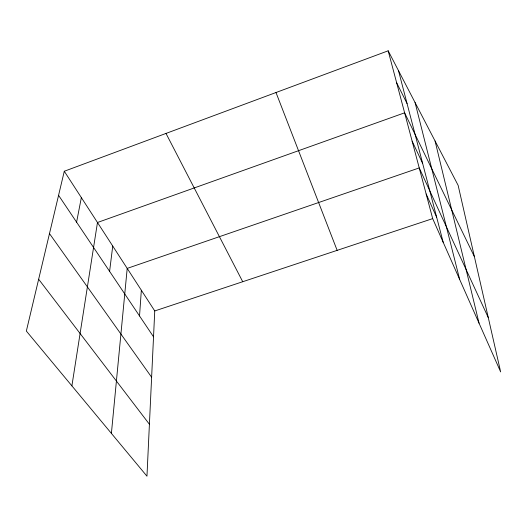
<?xml version="1.0" encoding="UTF-8"?>
<svg xmlns="http://www.w3.org/2000/svg" width="527" height="527" viewBox="0 0 527 527"><rect width="100%" height="100%" fill="white"/><g stroke="black" fill="none" stroke-linecap="round" stroke-linejoin="round"><path stroke-width="0.79" d="M64.287 171.249L154.754 310.943L146.961 476.191L26.35 331.061L64.287 171.249L388.168 50.809L458.134 185.346L500.65 371.897L432.687 218.619L388.168 50.809M139.536 315.969L141.341 290.232M111.395 433.398L127.205 268.401L419.235 167.922L488.279 317.623M109.596 271.359L112.738 246.069M71.896 385.869L97.475 222.499L404.617 112.818L474.379 256.629M76.586 222.17L81.349 197.599M154.754 310.943L432.687 218.619M38.655 279.238L149.404 424.248M49.485 233.599L151.624 377.233M58.569 195.319L153.535 336.825M166.005 133.423L242.723 281.721M396.647 82.759L407.061 103.555M412.14 141.164L422.647 163.423M426.152 193.982L436.666 217.269M275.996 92.521L337.142 250.358M398.498 70.664L443.187 242.301M415.065 102.534L459.682 279.508M435.071 141.005L479.05 323.183"/></g></svg>
